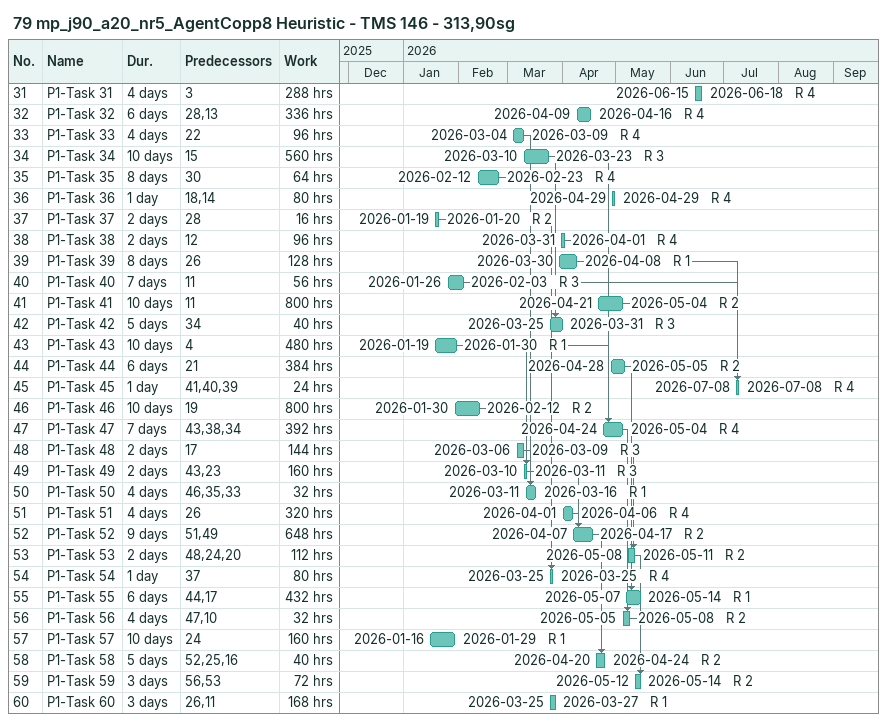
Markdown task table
79 mp_j90_a20_nr5_AgentCopp8 Heuristic - TMS 146 - 313,90sg

| ID | Task | Duration | Start | Finish | Predecessors | Resources | Work (h) |
|---|---|---|---|---|---|---|---|
| 31 | P1-Task 31 | 4d | 2026-06-15 | 2026-06-18 | 3 | R 4 | 288 |
| 32 | P1-Task 32 | 6d | 2026-04-09 | 2026-04-16 | 28, 13 | R 4 | 336 |
| 33 | P1-Task 33 | 4d | 2026-03-04 | 2026-03-09 | 22 | R 4 | 96 |
| 34 | P1-Task 34 | 10d | 2026-03-10 | 2026-03-23 | 15 | R 3 | 560 |
| 35 | P1-Task 35 | 8d | 2026-02-12 | 2026-02-23 | 30 | R 4 | 64 |
| 36 | P1-Task 36 | 1d | 2026-04-29 | 2026-04-29 | 18, 14 | R 4 | 80 |
| 37 | P1-Task 37 | 2d | 2026-01-19 | 2026-01-20 | 28 | R 2 | 16 |
| 38 | P1-Task 38 | 2d | 2026-03-31 | 2026-04-01 | 12 | R 4 | 96 |
| 39 | P1-Task 39 | 8d | 2026-03-30 | 2026-04-08 | 26 | R 1 | 128 |
| 40 | P1-Task 40 | 7d | 2026-01-26 | 2026-02-03 | 11 | R 3 | 56 |
| 41 | P1-Task 41 | 10d | 2026-04-21 | 2026-05-04 | 11 | R 2 | 800 |
| 42 | P1-Task 42 | 5d | 2026-03-25 | 2026-03-31 | 34 | R 3 | 40 |
| 43 | P1-Task 43 | 10d | 2026-01-19 | 2026-01-30 | 4 | R 1 | 480 |
| 44 | P1-Task 44 | 6d | 2026-04-28 | 2026-05-05 | 21 | R 2 | 384 |
| 45 | P1-Task 45 | 1d | 2026-07-08 | 2026-07-08 | 41, 40, 39 | R 4 | 24 |
| 46 | P1-Task 46 | 10d | 2026-01-30 | 2026-02-12 | 19 | R 2 | 800 |
| 47 | P1-Task 47 | 7d | 2026-04-24 | 2026-05-04 | 43, 38, 34 | R 4 | 392 |
| 48 | P1-Task 48 | 2d | 2026-03-06 | 2026-03-09 | 17 | R 3 | 144 |
| 49 | P1-Task 49 | 2d | 2026-03-10 | 2026-03-11 | 43, 23 | R 3 | 160 |
| 50 | P1-Task 50 | 4d | 2026-03-11 | 2026-03-16 | 46, 35, 33 | R 1 | 32 |
| 51 | P1-Task 51 | 4d | 2026-04-01 | 2026-04-06 | 26 | R 4 | 320 |
| 52 | P1-Task 52 | 9d | 2026-04-07 | 2026-04-17 | 51, 49 | R 2 | 648 |
| 53 | P1-Task 53 | 2d | 2026-05-08 | 2026-05-11 | 48, 24, 20 | R 2 | 112 |
| 54 | P1-Task 54 | 1d | 2026-03-25 | 2026-03-25 | 37 | R 4 | 80 |
| 55 | P1-Task 55 | 6d | 2026-05-07 | 2026-05-14 | 44, 17 | R 1 | 432 |
| 56 | P1-Task 56 | 4d | 2026-05-05 | 2026-05-08 | 47, 10 | R 2 | 32 |
| 57 | P1-Task 57 | 10d | 2026-01-16 | 2026-01-29 | 24 | R 1 | 160 |
| 58 | P1-Task 58 | 5d | 2026-04-20 | 2026-04-24 | 52, 25, 16 | R 2 | 40 |
| 59 | P1-Task 59 | 3d | 2026-05-12 | 2026-05-14 | 56, 53 | R 2 | 72 |
| 60 | P1-Task 60 | 3d | 2026-03-25 | 2026-03-27 | 26, 11 | R 1 | 168 |
